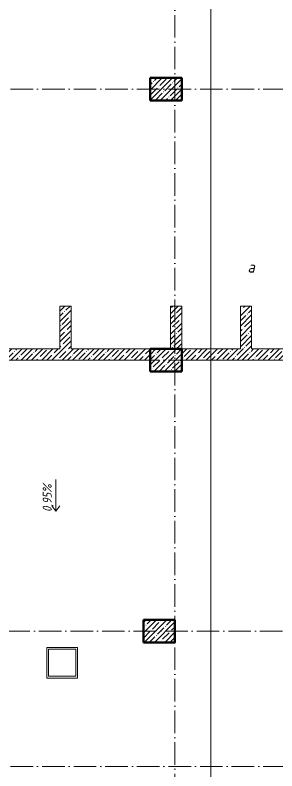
# Model space of a CAD drawing. Header units: millimetres. Extents: x -401725 to 250493, y 305116 to 802890.
# Drawn here: x -339845 to -334041, y 482402 to 499139 of the extents above; entities that cross this region are included whole.
import ezdxf

# ---------------------------------------------------------------- set-up
doc = ezdxf.new("R2010")
doc.units = ezdxf.units.MM
doc.linetypes.add('50_200_ШТРИХ_1Т_ш5_п1_п1_', pattern=[700, 500, -100, 0, -100])
for name, color, linetype, lineweight in [('A-____-NOTE-TEXT', 7, 'Continuous', 9), ('A-FLOR-____-OTLN', 7, 'Continuous', 9), ('A-WALL-____-MCUT-1', 7, 'Continuous', 9), ('A-WALL-____-PATT-1', 7, 'Continuous', 9), ('G-____-____-DIMS', 7, 'Continuous', 9), ('S-COLS-____-MCUT', 7, 'Continuous', 50), ('S-COLS-____-OTLN', 7, 'Continuous', 9), ('S-GRID-____-OTLN-1', 7, '50_200_ШТРИХ_1Т_ш5_п1_п1_', 9)]:
    doc.layers.add(name, color=color, linetype=linetype, lineweight=lineweight)
doc.layers.add('G-____-____-SYMB-1', color=9, linetype='Continuous', lineweight=9, true_color=0x808080)
doc.styles.add('ISOCPEUR_I', font='isocpeui.ttf', dxfattribs={"width": 0.9, "height": 2.5})
doc.styles.add('ISOCPEUR_I_5', font='isocpeui.ttf', dxfattribs={"width": 0.85, "height": 2.1})
pattern_1 = [(45, (-350751.34, 459015.94), (-114.04925, 114.04925), []), (45, (-350637.3, 459015.94), (-114.04925, 114.04925), [201.612, -40.322, 3.353, -36.97])]

# ---------------------------------------------------------------- blocks, each defined once
blk = doc.blocks.new('BSC_Колонна _Прямоугольная - 500х700-V3-АР1_Кладочный план подвала в осях 1-64_А-ГГ')
at = {"layer": 'S-COLS-____-OTLN'}
h = blk.add_hatch(dxfattribs=at)
h.set_pattern_fill('FP_10', color=256, style=0, pattern_type=2)
h.set_pattern_definition([(315, (-32481.04, 14250), (114.04925, 114.04925), []), (315, (-32481.04, 14135.95), (114.04925, 114.04925), [201.613, -40.323, 3.353, -36.97])])
h.paths.add_polyline_path([(-250, 350), (-250, -350), (250, -350), (250, 350)], flags=0)
at = {"layer": 'S-COLS-____-MCUT'}
for p, q in [((250, 350), (-250, 350)), ((-250, 350), (-250, -350)), ((250, -350), (250, 350)), ((-250, -350), (250, -350))]:
    blk.add_line(p, q, dxfattribs=at)
blk = doc.blocks.new('BSC_Колонна _Прямоугольная - 500х700-V5-АР1_Кладочный план подвала в осях 1-64_А-ГГ')
at = {"layer": 'S-COLS-____-OTLN'}
h = blk.add_hatch(dxfattribs=at)
h.set_pattern_fill('FP_12', color=256, style=0, pattern_type=2)
h.set_pattern_definition([(315, (-26481.04, 14100), (114.04925, 114.04925), []), (315, (-26481.04, 13985.95), (114.04925, 114.04925), [201.613, -40.323, 3.353, -36.97])])
h.paths.add_polyline_path([(-250, 350), (-250, -350), (250, -350), (250, 350)], flags=0)
at = {"layer": 'S-COLS-____-MCUT'}
for p, q in [((250, 350), (-250, 350)), ((-250, 350), (-250, -350)), ((250, -350), (250, 350)), ((-250, -350), (250, -350))]:
    blk.add_line(p, q, dxfattribs=at)
blk = doc.blocks.new('BSC_Колонна _Прямоугольная - 500х700-V118-АР1_Кладочный план подвала в осях 1-64_А-ГГ')
at = {"layer": 'S-COLS-____-OTLN'}
h = blk.add_hatch(dxfattribs=at)
h.set_pattern_fill('FP_133', color=256, style=0, pattern_type=2)
h.set_pattern_definition([(315, (-38481.04, 14250), (114.04925, 114.04925), []), (315, (-38481.04, 14135.95), (114.04925, 114.04925), [201.613, -40.323, 3.353, -36.97])])
h.paths.add_polyline_path([(-250, 125), (-250, -350), (250, -350), (250, 350), (-250, 350)], flags=0)
at = {"layer": 'S-COLS-____-MCUT'}
for p, q in [((250, 350), (-250, 350)), ((-250, 350), (-250, -350)), ((250, -350), (250, 350)), ((-250, -350), (250, -350))]:
    blk.add_line(p, q, dxfattribs=at)

msp = doc.modelspace()

# ---------------------------------------------------------------- hatches: boundary and pattern name
at = {"layer": 'A-WALL-____-PATT-1'}
h = msp.add_hatch(dxfattribs=at)
h.set_pattern_fill('FP_1', color=256, style=0, pattern_type=2)
h.set_pattern_definition(pattern_1)
h.paths.add_polyline_path([(-338601.3432, 491746.983), (-338601.3432, 492696.983), (-338851.3432, 492696.983), (-338851.3432, 491746.983)], flags=0)
h = msp.add_hatch(dxfattribs=at)
h.set_pattern_fill('FP_1', color=256, style=0, pattern_type=2)
h.set_pattern_definition(pattern_1)
h.paths.add_polyline_path([(-336151.3432, 491746.983), (-336151.3432, 492696.983), (-336401.3432, 492696.983), (-336401.3432, 491746.983)], flags=0)
h = msp.add_hatch(dxfattribs=at)
h.set_pattern_fill('FP_1', color=256, style=0, pattern_type=2)
h.set_pattern_definition(pattern_1)
h.paths.add_polyline_path([(-334601.3432, 491746.983), (-334601.3432, 492696.983), (-334851.3432, 492696.983), (-334851.3432, 491746.983)], flags=0)
h = msp.add_hatch(dxfattribs=at)
h.set_pattern_fill('FP_1', color=256, style=0, pattern_type=2)
h.set_pattern_definition(pattern_1)
h.paths.add_polyline_path([(-336851.3432, 491496.983), (-336851.3432, 491746.983), (-340651.3432, 491746.983), (-340651.3432, 491496.983)], flags=0)
h = msp.add_hatch(dxfattribs=at)
h.set_pattern_fill('FP_1', color=256, style=0, pattern_type=2)
h.set_pattern_definition(pattern_1)
h.paths.add_polyline_path([(-327901.3432, 491496.983), (-327901.3432, 491746.983), (-336151.3432, 491746.983), (-336151.3432, 491496.983), (-329556.6723, 491496.983)], flags=0)

# ---------------------------------------------------------------- linework, layer by layer
at = {"layer": 'A-FLOR-____-OTLN'}
for p, q in [((-338461.3432, 485136.983), (-339141.3432, 485136.983)), ((-339141.3432, 485136.983), (-339141.3432, 484456.983)), ((-339101.3432, 484496.983), (-339101.3432, 485096.983)), ((-339101.3432, 485096.983), (-338501.3432, 485096.983)), ((-338501.3432, 485096.983), (-338501.3432, 484496.983)), ((-338461.3432, 484456.983), (-338461.3432, 485136.983)), ((-339141.3432, 484456.983), (-338461.3432, 484456.983)), ((-338501.3432, 484496.983), (-339101.3432, 484496.983))]:
    msp.add_line(p, q, dxfattribs=at)
at = {"layer": 'A-WALL-____-MCUT-1'}
for p, q in [((-338601.3432, 492696.983), (-338851.3432, 492696.983)), ((-338851.3432, 492696.983), (-338851.3432, 491746.983)), ((-338601.3432, 491746.983), (-338601.3432, 492696.983)), ((-336151.3432, 492696.983), (-336401.3432, 492696.983)), ((-336401.3432, 492696.983), (-336401.3432, 491746.983)), ((-336151.3432, 491746.983), (-336151.3432, 492696.983)), ((-334601.3432, 492696.983), (-334851.3432, 492696.983)), ((-334851.3432, 492696.983), (-334851.3432, 491746.983)), ((-334601.3432, 491746.983), (-334601.3432, 492696.983)), ((-338851.3432, 491746.983), (-340151.3432, 491746.983)), ((-336851.3432, 491746.983), (-338601.3432, 491746.983)), ((-334851.3432, 491746.983), (-336151.3432, 491746.983)), ((-333301.3432, 491746.983), (-334601.3432, 491746.983)), ((-340651.3432, 491496.983), (-336851.3432, 491496.983)), ((-336151.3432, 491496.983), (-327901.3432, 491496.983))]:
    msp.add_line(p, q, dxfattribs=at)
at = {"layer": 'G-____-____-DIMS'}
for p, q in [((-338941.9025, 488854.4987), (-338941.9025, 488154.4987)), ((-338941.9025, 488154.4987), (-339033.9818, 488274.4987)), ((-338941.9025, 488154.4987), (-338849.8233, 488274.4987))]:
    msp.add_line(p, q, dxfattribs=at)
at = {"layer": 'G-____-____-SYMB-1'}
msp.add_line((-335505.0722, 509168.7729), (-335505.0722, 454093.4023), dxfattribs=at)
at = {"layer": 'S-GRID-____-OTLN-1'}
for p, q in [((-336301.3432, 454533.3346), (-336301.3432, 508896.9006)), ((-324043.6041, 497496.983), (-355420.1134, 497496.983)), ((-324043.6041, 491496.983), (-355420.1134, 491496.983)), ((-355420.1134, 485496.983), (-324043.6041, 485496.983)), ((-324043.6041, 482496.983), (-355420.1134, 482496.983))]:
    msp.add_line(p, q, dxfattribs=at)

# ---------------------------------------------------------------- block references
at = {"layer": 'S-COLS-____-OTLN', "rotation": 89.9999999999999}
for name, p in [('BSC_Колонна _Прямоугольная - 500х700-V118-АР1_Кладочный план подвала в осях 1-64_А-ГГ', (-336501.3432, 497496.983)), ('BSC_Колонна _Прямоугольная - 500х700-V3-АР1_Кладочный план подвала в осях 1-64_А-ГГ', (-336501.3432, 491496.983)), ('BSC_Колонна _Прямоугольная - 500х700-V5-АР1_Кладочный план подвала в осях 1-64_А-ГГ', (-336651.3432, 485496.983))]:
    msp.add_blockref(name, p, dxfattribs=at)

# ---------------------------------------------------------------- texts
at = {"layer": 'A-____-NOTE-TEXT', "insert": (-334691.61, 493686.7806), "char_height": 250, "width": 223.670813, "attachment_point": 1, "style": 'ISOCPEUR_I'}
msp.add_mtext('\\fISOCPEUR|b0|i1|c204|p34|;\\W.9;а', dxfattribs=at)
at = {"layer": 'G-____-____-DIMS', "insert": (-339233.1937, 488136.9938), "char_height": 200, "width": 882.011763, "attachment_point": 1, "rotation": 90, "line_spacing_factor": 1.149209, "style": 'ISOCPEUR_I_5'}
msp.add_mtext('0,95%', dxfattribs=at)

doc.saveas('drawing.dxf')
